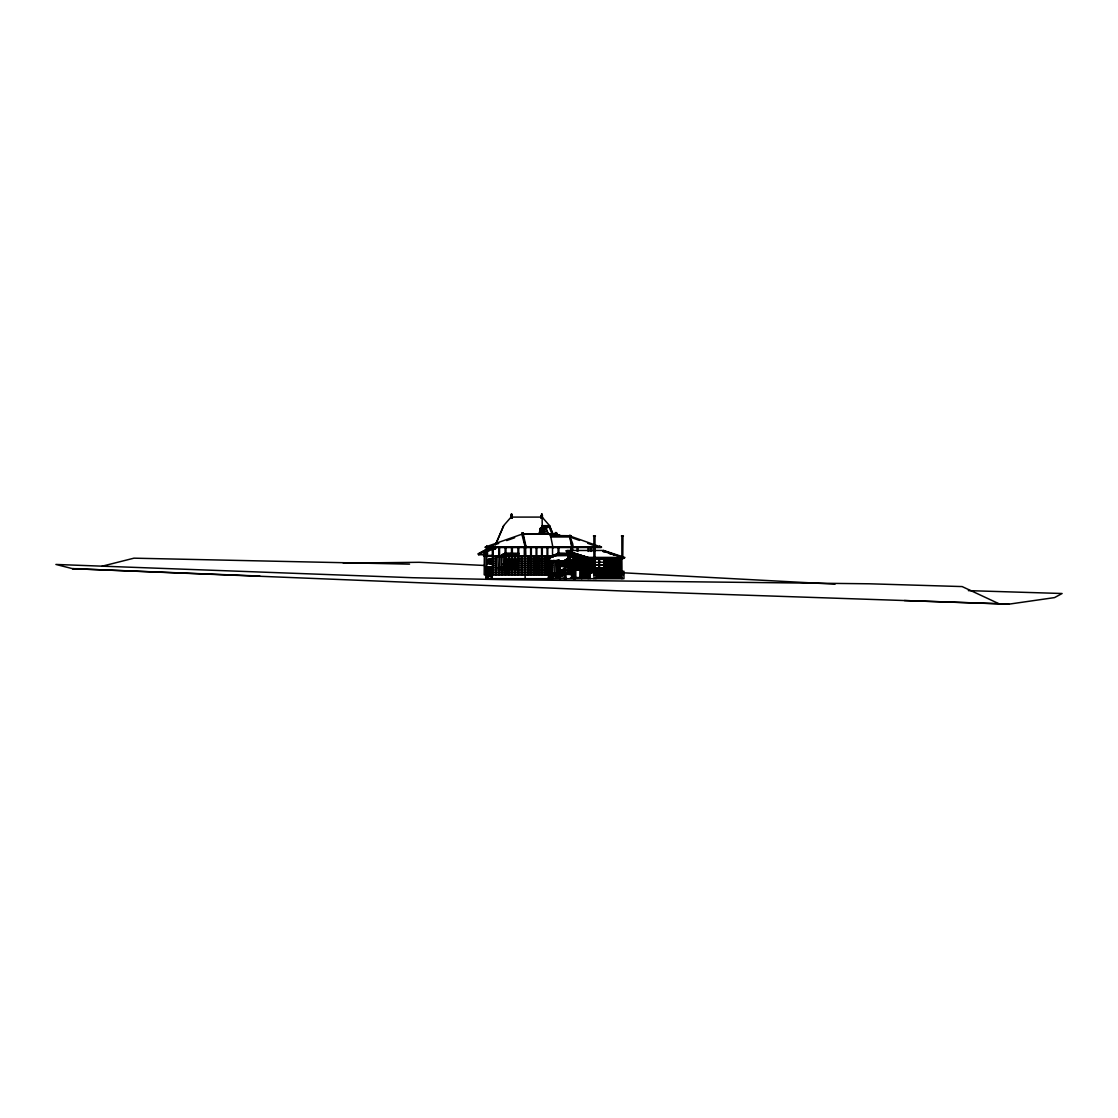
<?xml version="1.0" encoding="UTF-8"?>
<svg xmlns="http://www.w3.org/2000/svg" width="1118" height="1118" viewBox="0 0 1118 1118"><rect width="100%" height="100%" fill="white"/><g stroke="black" fill="none" stroke-linecap="round" stroke-linejoin="round"><path stroke-width="1.5" d="M505.238 568.517L505.238 567.678L505.238 574.582M505.699 567.259L505.699 556.429M517.9 547.051L518.011 574.582M548.058 560.887L548.393 559.964M548.491 577.768L548.058 560.23M549.217 560.887L549.343 578.691M549.329 577.768L549.329 560.286M550.056 577.768L550.056 559.964M555.898 532.531C558.93 533.733 553.592 535.187 555.981 532.517M557.616 577.768L557.616 559.964M559.126 563.668L557.686 563.793L558.399 562.745L557.183 560.887M558.343 577.768L558.343 563.458M558.469 577.768L558.469 559.964M559.182 577.768L559.182 560.286M564.464 577.768L564.464 560.286M575.169 577.768L575.169 560.286L565.373 560.23L565.177 578.691M566.029 577.768L566.029 559.964M573.604 577.768L573.674 559.964L573.66 560.887M574.442 559.964L574.456 578.691M522.092 533.076C524.468 533.566 521.212 534.041 523.28 533.957L526.005 546.646L524.971 546.548M556.54 534.097L555.73 532.867L556.149 535.27M522.525 534.306L523.098 533.16M555.995 533.719L555.227 534.111L560.929 535.913M561.194 535.843L555.66 533.887L522.791 533.887L485.17 547.079L601.498 547.079M526.298 546.478L525.264 546.94M572.416 551.398C573.981 548.589 570.208 544.969 572.472 546.87M560.733 573.268L560.537 573.129A1.803 1.174 -90 0 1 560.984 572.542M560.537 573.324L560.356 573.129A1.803 1.174 -90 0 1 560.803 572.542L561.082 572.472A2.362 1.537 -90 0 0 561.781 571.815M565.065 569.719L560.062 569.942M562.522 570.963L563.36 569.216M562.759 569.998L561.963 571.48A2.376 1.551 -90 0 1 561.026 572.5M525.628 547.918L525.572 546.548L525.865 556.009M553.019 547.918L550.643 535.983L569.817 535.983L601.47 547.205L485.408 547.275M572.192 547.918L572.57 546.269M511.569 516.278L511.541 513.847L510.716 517.927L512.296 517.927L511.541 513.847L511.443 517.927L511.932 517.089L512.296 517.927M541.755 516.278L541.727 513.847L542.468 517.927L540.902 517.927L541.727 513.847L541.741 517.927L541.266 517.089L540.902 517.927M599.863 546.325L599.528 547.163L599.863 546.115M524.831 546.94L525.809 547.079M571.298 546.604L571.703 551.398M541.741 516.558L541.629 517.927L542.104 517.089L511.08 517.089L503.603 525.67L495.512 544.536M572.43 547.205L572.807 546.45M521.91 534.097L522.623 532.881M570.571 536.71C567.385 534.795 572.696 535.746 570.739 536.388M571.731 547.135C569.789 537.451 569.803 536.291 569.831 535.41C572.206 535.76 568.154 537.073 570.404 536.402M521.715 533.16L523.378 533.146M555.073 533.146L555.394 533.845L555.618 532.881M567.189 551.258L588.194 558.161L588.375 557.463L566.015 550.811L588.347 557.686L624.906 557.463L603.594 550.461L567.078 550.461L567.078 552.655L568.81 552.655L568.81 551.398L566.309 550.978M555.506 534.222L555.828 533.482M569.956 536.109L569.328 535.732M555.66 534.865L555.325 534.152M571.759 546.115L572.36 546.171M551.09 577.545L551.495 577.88M525.111 546.73L521.785 533.915M478.364 553.871L478.616 554.738L490.495 548.519L492.842 549.749L493.22 548.617L495.595 548.617L493.108 548.882M556.093 534.055L555.311 533.705M577.349 561.026L570.725 556.289L577.601 561.11L570.865 555.408L552.781 555.408L545.989 560.915L580.535 561.152L580.424 577.95M524.747 546.548L525.153 578.691M572.29 547.345L571.396 546.464M556.177 534.097L556.429 533.16M561.977 571.675L562.522 570.208M562.172 571.675L562.703 570.208M565.345 566.56L568.769 566.421M495.609 544.648L503.673 525.851M510.716 517.927L511.08 517.089L511.443 517.927M538.778 533.719L542.23 525.67L542.104 517.089L549.581 525.67L552.879 533.677M539.421 533.999L542.677 526.41L542.468 527.333M570.641 536.291C567.455 535.256 574.666 543.851 572.57 547.093M563.486 569.286L562.941 569.789M522.972 533.831L556.401 534.152M525.516 547.261L522.791 533.887L522.805 534.921M550.042 574.582L549.986 562.745L551.188 560.887M549.986 562.745L549.287 563.793L551.873 560.887M565.261 565.96L566.463 559.964M565.261 563.793L567.175 560.887M567.846 560.887L565.96 563.793L565.261 562.745M570.222 536.486L569.495 536.654M485.939 577.768L485.939 553.843C490.788 552.04 478.504 551.551 492.339 548.742L492.451 574.582M487.588 553.759L487.406 552.11M552.739 576.916L551.244 577.713M526.326 546.604L526.103 546.325M562.647 569.314L561.781 571.48A2.376 1.551 -90 0 1 561.599 571.815A2.362 1.537 -90 0 1 560.901 572.472M499.718 556.708L499.313 574.582M551.509 560.887L549.399 564.716L552.907 560.887M550 563.668L552.11 560.887M549.399 564.716L552.306 560.887M562.033 560.887L558.525 564.716L560.635 560.887M558.525 564.716L561.432 560.887M552.697 573.967L553.326 560.286M569.747 536.444L570.487 536.85M517.117 566.029L517.466 565.708M485.939 552.18L486.945 552.026M486.665 552.18L485.939 552.082M552.474 577.251L551.621 577.713M572.835 546.828L572.109 546.59M546.059 561.11L552.781 555.66L570.865 555.408L564.283 561.515L570.725 556.289M552.627 556.54L552.935 555.66L546.478 561.515L580.34 561.571M564.143 561.11L570.865 555.66M484.919 574.75L490.606 574.107L491.417 577.768M486.665 574.75L487.476 574.107M504.861 566.029L505.378 566.351M508.061 566.029L508.997 566.029L508.145 566.029M511.764 565.708L511.681 565.708M514.867 565.708L514.965 565.708M569.887 535.522L569.803 536.71M493.22 548.617L490.383 547.135L478.113 553.941L490.495 547.527L490.495 548.519L492.605 548.519M487.951 551.412L491.78 549.413M504.637 556.708L497.077 556.401L505.755 555.115M497.105 556.624L498.991 555.926M515.705 555.115L518.528 555.674L501.549 554.794L504.973 553.41L518.892 553.41L515.538 555.366L501.842 554.961M501.577 555.003L505.112 553.648M501.898 555.366L503.366 555.325M505.839 555.688L504.092 556.624L505.839 555.926M501.549 554.794L515.454 554.794L518.892 553.41M515.538 555.366L518.738 554.081L515.342 554.081M567.287 555.003L554.5 554.794L557.938 553.41L569.09 553.41M554.528 555.003L558.078 554.081M552.627 557.211L552.697 556.009L550.894 556.722L552.53 556.303M568.573 554.919L554.5 554.794M485.436 547.54L601.232 547.54M485.981 547.918L498.74 543.404M506.706 540.567L514.685 537.744M483.759 555.66L486.092 554.626L483.493 555.66L485.128 555.66M484.346 555.688L485.827 555.087M525.544 546.59L524.915 546.856M102.045 566.225L133.964 558.175L409.551 564.143M522.399 534.32L523.098 534.18L522.218 534.306M904.336 600.548L1008.967 604.153L1054.553 597.599L1062.1 593.504L968.356 590.625M525.278 556.359L525.278 574.61M556.736 533.16L555.436 533.146M593.896 557.519L595 557.547L595 536.249L593.882 536.249L593.882 557.519L594.986 557.547M343.31 563.151L419.208 562.298L484.429 565.47M510.688 515.705L512.393 515.705M540.874 515.705L542.565 515.705M511.15 516.278L511.932 516.278M541.336 516.278L542.118 516.278M510.716 516.558L512.296 516.558M540.902 516.558L542.468 516.558M542.23 525.67L549.581 525.67M542.16 525.851L549.525 525.851M540.958 528.437A4.849 3.675 -90 0 0 542.775 527.738A1.411 1.076 -90 0 1 543.558 527.556L544.159 527.333M542.649 528.437A4.849 3.675 -90 0 0 544.466 527.738A1.411 1.076 -90 0 1 545.263 527.556L545.864 527.333M544.382 533.733L544.396 528.437A4.849 3.675 -90 0 0 546.171 527.738A1.411 1.076 -90 0 1 546.968 527.556L547.568 527.333M539.952 528.437L544.955 528.437A4.849 3.675 90 0 0 546.772 527.738A1.411 1.076 -90 0 1 547.568 527.556M540.315 528.996L544.033 528.996L544.033 533.37L543.893 528.996M540.497 529.275L541.923 529.485M543.711 529.485L542.286 529.275L542.286 533.09L543.711 533.09L543.711 529.275M544.256 529.499L546.52 529.499M540.497 529.918L541.923 529.918M542.286 529.918L543.711 529.918M540.497 530.225L541.923 530.225M542.286 530.225L543.711 530.225M541.923 530.547L540.497 530.547L540.315 533.37M542.286 530.547L543.711 530.547M540.497 530.924L541.923 530.924M542.286 530.924L543.711 530.924M544.256 531.316L547.303 531.316M540.497 531.399L541.923 531.399M542.286 531.399L543.711 531.399M540.497 531.819L541.923 531.819M542.286 531.819L543.711 531.819M540.497 532.238L541.923 532.238M542.286 532.238L543.711 532.238M540.497 532.671L541.923 532.671M542.286 532.671L543.711 532.671M540.497 533.09L541.923 533.09M544.256 533.146L548.086 533.146M522.302 533.426L523.154 533.426L523.154 535.27M539.826 533.37L544.522 533.733M555.311 533.426L556.149 533.426M593.42 535.969L595.461 535.969M621.384 535.969L623.425 535.969M492.842 549.749L495.498 548.952M603.482 550.685L624.473 558.161L588.194 558.161M518.892 553.648L504.973 553.41M569.104 553.648L557.938 553.41M478.616 554.738L485.366 554.738M485.827 554.863L487.462 554.863M503.17 555.674L517.005 554.78M486.791 555.408L492.339 555.408M502.345 556.009L492.186 556.331M552.697 556.009L505.112 556.009L505.112 547.051M485.939 556.191L486.665 556.191M552.53 556.079L555.786 556.079M486.791 556.331L496.071 556.331L496.071 574.582M497.077 556.401L504.637 556.345L504.637 567.678M552.697 556.331L505.546 556.009M506.119 556.708L518.039 556.708M570.334 556.75L573.66 557.03M553.186 557.03L551.621 556.666M573.772 557.03L569.16 557.211L569.16 559.964M588.152 578.691L588.166 557.756L587.984 558.958L586.251 558.958L586.251 557.435L622.768 557.7L621.929 557.435M492.912 558.161L495.833 558.161M518.486 558.161L521.701 558.161M521.938 558.161L524.999 558.161M525.278 558.189L530.84 558.161M531.106 558.161L533.607 558.161M533.817 558.161L536.319 558.161M536.584 558.161L539.086 558.161M539.295 558.161L541.797 558.161M542.062 558.161L544.564 558.161M544.773 558.161L547.275 558.161M547.54 558.161L550.042 558.161L550.042 556.331M594.371 558.972L604.614 558.972M621.035 558.958L622.768 558.958L622.964 536.249L621.846 536.249L621.874 558.958M506.119 559.293L518.039 559.293M506.119 559.475L518.039 559.475M594.469 559.349L599.094 559.349L598.955 567.958L594.469 567.958M492.912 559.978L495.833 559.978M518.486 559.978L521.701 559.978M521.938 559.978L524.999 559.978M525.278 560.006L530.84 559.978M531.106 559.978L533.607 559.978M533.817 559.978L536.319 559.978M536.584 559.978L539.086 559.978M539.295 559.978L541.797 559.978M542.062 559.978L544.564 559.978M544.773 559.978L547.275 559.978M565.554 559.964L575.267 559.964M545.989 560.915L580.745 560.873L580.633 577.95M492.912 561.809L495.833 561.809M518.486 561.809L521.701 561.809M521.938 561.809L524.999 561.809M525.278 561.837L530.84 561.809M531.106 561.809L533.607 561.809M533.817 561.809L536.319 561.809M536.584 561.809L539.086 561.809M539.295 561.809L541.797 561.809M542.062 561.809L544.564 561.809M544.773 561.809L547.275 561.809M547.54 561.809L550.042 561.809M550.252 561.809L552.53 561.809M559.671 561.725L565.261 561.725M568.824 561.725L566.868 561.725L566.994 565.96M573.548 561.935L569.439 562.214L573.66 562.214M594.469 562.312L599.094 562.312M599.472 562.116L604.097 562.312M573.674 562.745L574.372 562.745L573.171 560.887M492.912 563.626L495.833 563.626M518.486 563.626L521.701 563.626M521.938 563.626L524.999 563.626M525.278 563.668L530.84 563.626M531.106 563.626L533.607 563.626M533.817 563.626L536.319 563.626M536.584 563.626L539.086 563.626M539.295 563.626L541.797 563.626M542.062 563.626L544.564 563.626M544.773 563.626L547.275 563.626M547.54 563.626L550.042 563.626M550.252 563.626L552.53 563.626M559.671 563.71L563.514 563.71M562.424 560.887L564.534 563.668L568.824 563.71M571.55 560.887L574.261 564.716L570.753 560.887M487.504 563.891L491.668 563.891M518.333 563.975L503.072 563.975L518.333 564.394M559.671 563.891L563.514 563.891M565.121 563.891L568.824 563.891M571.787 560.887L574.372 563.793L572.458 560.887M506.119 564.199L518.039 564.199M575.728 564.129L580.34 564.129M575.728 564.408L580.34 564.408M561.627 560.887L565.135 564.716L562.228 560.887M594.469 564.995L599.094 564.995M599.472 564.995L604.097 564.995M594.469 565.177L599.094 565.177M599.472 565.177L604.097 565.177M492.912 565.456L495.833 565.456M518.486 565.456L521.701 565.456M521.938 565.456L524.999 565.456M525.278 565.484L530.84 565.456M531.106 565.456L533.607 565.456M533.817 565.456L536.319 565.456M536.584 565.456L539.086 565.456M539.295 565.456L541.797 565.456M542.062 565.456L544.564 565.456M544.773 565.456L547.275 565.456M547.54 565.456L550.042 565.456M550.252 565.456L552.53 565.456M503.827 565.61L506.817 565.61M510.004 565.61L507.041 565.61L507.041 566.449L510.004 566.449M510.241 565.61L513.204 565.61L513.12 566.449M513.428 565.61L516.404 565.61M518.221 565.61L516.614 565.61L516.712 566.449M559.671 565.96L568.824 565.96M559.671 566.239L567.916 566.239M503.827 566.449L506.817 566.449M510.241 566.449L513.204 566.449M513.428 566.449L516.404 566.449M516.614 566.449L518.221 566.449M486.05 566.952L492.605 566.952M518.039 566.98L512.002 566.98L512.03 556.429M575.728 566.826L580.34 566.826M499.578 567.217L504.05 567.217M575.728 567.106L580.34 567.106M486.05 567.273L492.605 567.273M492.912 567.273L495.833 567.273M518.137 567.259L505.546 567.259L505.378 574.582M518.486 567.273L521.701 567.273M521.938 567.273L524.999 567.273M525.278 567.315L530.84 567.273M531.106 567.273L533.607 567.273M533.817 567.273L536.319 567.273M536.584 567.273L539.086 567.273M539.295 567.273L541.797 567.273M542.062 567.273L544.564 567.273M544.773 567.273L547.275 567.273M547.54 567.273L550.042 567.273M550.252 567.273L552.53 567.273M497.929 567.678L502.22 567.678M518.333 567.678L503.352 567.678L503.002 556.708M518.165 568.321L503.421 568.978L503.435 563.975M594.371 568.321L605.006 568.321M518.333 568.517L503.729 568.517L505.266 570.823M486.526 569.104L489.432 569.104M489.684 569.104L492.605 569.104M492.912 569.104L495.833 569.104M496.071 569.104L498.991 569.104M499.313 569.104L502.22 569.104M502.471 569.104L505.378 569.104M505.699 569.104L508.606 569.104M508.858 569.104L511.778 569.104M512.086 569.104L515.007 569.104M515.244 569.104L518.165 569.104M518.486 569.104L521.701 569.104M521.938 569.104L524.999 569.104M525.278 569.132L530.84 569.104M531.106 569.104L533.607 569.104M533.817 569.104L536.319 569.104M536.584 569.104L539.086 569.104M539.295 569.104L541.797 569.104M542.062 569.104L544.564 569.104M544.773 569.104L547.275 569.104M547.54 569.104L550.042 569.104M550.252 569.104L552.53 569.104M575.728 569.663L580.34 569.663M565.373 569.719L568.769 569.956M559.671 570.152L567.916 570.152M580.284 570.082L575.49 570.082L575.616 561.152M505.266 570.362L504.302 568.517M518.053 570.362L517.089 568.517M559.671 570.334L567.916 570.334M562.731 570.473L564.073 570.599M486.526 570.921L489.432 570.921M489.684 570.921L492.605 570.921M492.912 570.921L495.833 570.921M496.071 570.921L498.991 570.921M499.313 570.921L502.22 570.921M502.471 570.921L508.606 570.921M508.858 570.921L511.778 570.921M512.086 570.921L515.007 570.921M515.244 570.921L521.701 570.921M521.938 570.921L524.999 570.921M525.278 570.963L530.84 570.921M531.106 570.921L533.607 570.921M533.817 570.921L536.319 570.921M536.584 570.921L539.086 570.921M539.295 570.921L541.797 570.921M542.062 570.921L544.564 570.921M544.773 570.921L547.275 570.921M547.54 570.921L550.042 570.921M550.252 570.921L552.53 570.921M595.908 571.284L591.729 571.284L591.729 572.961M621.315 571.284L623.956 571.284L623.956 578.691L491.221 578.691L492.283 577.768M562.885 571.731L564.324 571.815M486.526 572.751L489.432 572.751M489.684 572.751L492.605 572.751M492.912 572.751L495.833 572.751M496.071 572.751L498.991 572.751M499.313 572.751L502.22 572.751M502.471 572.751L505.378 572.751M505.699 572.751L508.606 572.751M508.858 572.751L511.778 572.751M512.086 572.751L515.007 572.751M515.244 572.751L518.165 572.751M518.486 572.751L521.701 572.751M521.938 572.751L524.999 572.751M525.278 572.779L530.84 572.751M531.106 572.751L533.607 572.751M533.817 572.751L536.319 572.751M536.584 572.751L539.086 572.751M539.295 572.751L541.797 572.751M542.062 572.751L544.564 572.751M544.773 572.751L547.275 572.751M547.54 572.751L550.042 572.751M550.252 572.751L552.53 572.751L552.53 574.904M592.065 572.961L590.066 572.961L590.066 578.691M620.616 572.961L622.027 572.961L622.027 571.284M567.916 573.282L559.671 573.282L559.671 561.543M594.133 573.143L595.391 573.143L595.391 574.987L594.133 574.987M553.186 573.324L557.351 573.324M558.916 573.562L569.034 573.562M570.837 573.925L551.621 573.967L551.621 562.116M570.837 574.065L555.758 573.967M486.05 574.582L552.697 574.582L552.851 577.433M563.095 574.904L484.192 574.75L484.318 555.688M552.851 575.323L558.078 575.323M559.643 575.323L563.039 575.323M492.367 576.525L487.406 576.525L487.406 578.691M562.969 576.846L550.475 576.846L550.475 578.691M575.728 577.545L580.284 577.545M575.365 577.768L573.408 577.768L573.408 578.691M570.334 577.95L590.136 577.95L590.346 557.756M595.321 577.95L622.055 577.95L621.874 557.7M551.384 578.607L552.585 578.607M490.718 578.691L485.743 578.691L485.743 577.768L487.714 577.768L487.714 578.691M81.949 568.741L72.53 568.671L55.9 564.45L412.598 577.713L503.435 579.683L869.385 583.792L962.123 586.573L998.975 603.734L1008.967 604.153M622.167 557.519L622.488 557.547M491.375 563.011A2.404 1.831 90 0 1 490.495 563.472L490.019 563.458A2.404 1.831 90 0 1 490.075 558.693L490.55 558.693A2.404 1.831 90 0 1 491.417 559.196M998.975 603.734L624.124 591.059L72.53 568.671L259.823 576.063M569.747 535.732L549.888 535.536L551.216 536.193L550.643 536.975L569.817 536.975L569.887 535.438M622.642 572.765L835.062 584.169M568.81 551.398L569.062 556.443M603.175 551.258L618.016 556.037M602.951 551.481L604.223 551.901M609.324 553.578L610.596 553.997M613.139 554.835L614.411 555.255M586.894 557.351L580.521 555.255L580.521 560.873M571.438 537.548L579.557 540.427M587.691 543.306L595.81 546.199M495.595 548.617L492.759 547.527M493.122 548.952L490.383 547.135M488.859 574.107L489.67 574.75M559.936 569.887L560.034 566.463L565.121 566.7M571.354 560.887L574.261 564.716M563.025 560.887L565.135 563.668L565.149 573.562M556.457 573.324L556.457 560.286L556.946 573.967M556.485 560.887L558.399 563.793M555.8 560.887L557.686 563.793M516.795 568.517L518.291 570.823M516.544 568.517L518.053 570.823M504.008 568.517L505.518 570.823M486.763 546.143L487.127 547.149M487.071 546.995L486.819 546.143M549.385 525.851L552.753 533.719M552.124 533.999L548.854 526.41L542.216 526.41L542.216 527.333M542.104 517.089L542.468 517.927M545.193 526.41L548.589 534.32M569.817 535.983L572.234 547.54M554.794 554.961L554.752 556.289M623.355 573.143L623.355 574.987M621.929 577.95L621.929 578.691M620.965 557.756L620.965 577.95M619.875 557.756L619.875 577.95M618.771 557.756L618.771 577.95M617.681 557.756L617.681 577.95M616.591 557.756L616.591 577.95M615.501 557.756L615.501 577.95M614.397 557.756L614.397 577.95M613.307 557.756L613.307 577.95M612.217 557.756L612.217 577.95M611.127 557.756L611.127 577.95M610.023 557.756L610.023 577.95M608.933 557.756L608.933 577.95M607.843 557.756L607.843 577.95M606.753 557.756L606.753 577.95M605.663 557.756L605.663 577.95M604.754 558.553L604.614 568.321M604.558 557.756L604.558 558.553M604.335 558.972L604.335 568.321M604.558 568.601L604.558 577.95M603.594 550.461L603.482 551.258M603.468 557.756L603.468 558.553M603.468 568.601L603.468 577.95M602.378 557.756L602.378 558.553M602.378 568.601L602.378 577.95M601.288 557.756L601.288 558.553M601.288 568.601L601.288 577.95M600.184 557.756L600.184 558.553M600.184 568.601L600.184 577.95M599.374 558.972L599.374 568.321M599.094 557.756L599.094 558.553M599.094 558.972L599.094 568.321M599.094 568.601L599.094 577.95M598.004 557.756L598.004 558.553M598.004 568.601L598.004 577.95M596.914 557.756L596.914 558.553M596.914 568.601L596.914 577.95M595.81 557.756L595.81 558.553M595.81 568.601L595.908 578.691M595.042 573.143L595.042 574.987M594.93 558.972L594.93 568.321M594.72 557.756L594.65 568.321M594.72 568.601L594.72 571.717M594.329 547.051L594.329 551.398M594.483 573.143L594.483 574.987M593.979 571.284L593.979 578.691M593.63 557.756L593.63 571.228M593.616 547.051L593.616 551.398M592.54 557.756L592.54 571.228M591.59 547.051L591.59 551.398M591.436 557.756L591.436 572.961M590.877 547.051L590.877 551.398M589.256 557.756L589.256 577.95M588.851 547.051L588.851 551.398M588.138 547.051L588.138 551.398M587.09 557.7L586.894 577.95M585.622 556.932L585.622 577.95M584.337 556.512L584.337 577.95M583.065 556.093L583.065 577.95M581.793 555.674L581.765 578.691M580.228 561.152L580.228 577.95M579.99 561.152L580.102 570.082M579.837 561.152L579.837 570.082M579.25 560.873L579.25 554.835L570.334 551.901L570.473 559.964M579.264 561.152L579.376 570.082M579.124 561.152L579.124 570.082M578.649 561.152L578.537 570.082M578.397 561.152L578.397 570.082M577.894 547.051L577.894 551.398M577.978 554.416L577.978 560.873M577.782 561.152L577.922 570.082M577.671 561.152L577.671 570.082M577.181 547.051L577.181 551.398M577.209 561.152L577.209 570.082L576.944 561.152M576.706 553.997L576.706 560.873M576.483 561.152L576.483 570.082M576.343 561.152L576.217 570.082M575.756 561.152L575.728 577.95M575.435 553.578L575.435 560.873M575.295 561.152L575.365 578.691M574.987 559.964L575.211 577.95M574.498 559.964L574.498 560.887M574.163 553.158L574.163 559.769M573.66 563.668L573.66 564.716M572.877 552.739L572.877 556.75M572.877 562.214L572.877 577.95M571.605 552.32L571.605 556.75M571.605 562.214L571.605 577.95M570.851 547.051L570.851 549.944M570.334 562.214L570.334 574.806M569.062 561.404L569.062 574.652M567.972 551.398L567.79 556.429M567.79 561.39L567.79 574.638M567.133 561.725L567.133 565.96M566.225 578.691L566.225 577.768L564.269 577.768L564.269 578.691M565.205 566.239L565.205 573.282M565.331 577.768L565.331 578.691M564.911 560.328L564.911 573.562M564.534 563.668L564.534 564.716M563.514 561.725L563.388 565.96M563.248 561.725L563.248 565.96M561.683 561.725L561.543 565.96M561.418 561.725L561.418 565.96M559.894 576.846L559.978 578.691M559.461 560.328L559.461 573.562M558.916 547.051L558.916 553.424M558.916 560.328L558.916 573.967M558.804 573.967L558.707 574.904M558.078 547.051L558.078 553.424M558.008 573.967L558.008 562.116L557.784 574.107M556.149 574.107L556.149 574.904M556.135 576.846L556.135 577.95M554.891 560.286L554.752 573.324M553.843 555.408L553.843 556.289M552.53 547.051L552.53 557.03M551.761 560.411L551.761 573.967M551.523 576.846L551.523 577.95M550.433 562.969L550.433 574.582M550.252 556.331L550.252 558.161M550.224 562.969L550.252 574.582M550.252 578.691L550.252 577.768L548.295 577.768L548.295 578.691M547.918 526.41L546.968 527.556M547.778 547.051L547.778 556.009M547.54 574.582L547.54 556.331L547.275 574.582M547.317 526.41L547.317 527.333M547.051 547.051L547.051 556.009M546.213 526.41L545.263 527.556M545.612 526.41L545.612 527.333M544.955 556.331L544.955 574.582M544.745 556.331L544.773 574.582M544.522 526.41L543.558 527.556M544.564 556.331L544.564 574.582M543.907 526.41L543.907 527.333M542.3 547.051L542.3 556.009M542.244 556.331L542.244 574.582M542.104 528.996L542.104 533.37M541.978 556.331L542.062 574.582M541.797 556.331L541.797 574.582M541.573 547.051L541.573 556.009M540.092 530.086L540.092 533.37M539.952 530.086L539.826 533.733M539.477 556.331L539.477 574.582M539.295 556.331L539.295 574.582M539.086 556.331L539.086 574.582M536.822 547.051L536.822 556.009M536.584 556.331L536.584 574.582M536.5 556.331L536.5 574.582M536.095 547.051L536.095 556.009M536.319 556.331L536.319 574.582M533.999 556.331L533.999 574.582M533.789 556.331L533.817 574.582M533.607 556.331L533.607 574.582M531.343 547.051L531.343 556.009M531.288 556.331L531.288 574.582M531.022 556.331L531.106 574.582M530.84 556.331L530.84 574.582M530.617 547.051L530.617 556.009M528.521 556.331L528.521 574.582M524.999 556.331L524.999 574.582M524.845 556.331L524.845 574.582M524.286 547.051L524.286 556.009M521.938 556.331L521.938 574.582M521.785 556.331L521.701 574.582L521.547 556.331M518.738 547.051L518.738 556.009M518.486 556.331L518.486 574.582M518.333 556.009L518.165 574.582M518.011 556.009L518.011 567.678M516.879 563.975L516.209 568.978L516.278 559.475M516.516 563.975L516.502 568.978M516.027 559.475L515.901 564.394M515.16 556.708L515.16 559.293M515.16 564.394L515.16 566.98M515.244 568.321L515.244 574.582M515.035 556.708L515.021 559.293M515.021 564.394L515.035 566.98M515.007 568.321L515.007 574.582M514.853 568.321L514.853 574.582M514.028 559.475L514.028 564.199M513.889 559.475L513.763 564.199M513.623 564.394L513.623 567.678M513.33 564.394L513.316 567.678M513.008 564.394L513.008 567.678M512.351 547.051L512.351 556.009M512.128 556.708L512.128 566.98M511.932 568.321L512.086 574.582M511.792 556.429L511.792 567.259M511.778 568.321L511.778 574.582M511.513 547.051L511.513 556.009M511.625 568.321L511.625 574.582M510.283 559.475L510.437 567.678M510.143 559.475L510.129 567.678M509.808 564.394L509.808 567.678M509.123 556.708L509.263 559.293M509.011 556.708L509.011 559.293M508.858 568.321L508.858 574.582M508.704 568.321L508.606 574.582M508.466 568.321L508.466 574.582M508.145 559.475L508.145 564.199M508.019 559.475L508.005 564.199M507.879 559.475L507.879 564.199M507.237 564.394L507.237 567.678M506.929 564.394L506.915 567.678M506.622 564.394L506.622 567.678M506.244 556.708L506.119 564.394M505.965 547.051L505.965 556.009M505.909 556.429L505.909 565.708M505.699 555.926L505.699 567.678M505.699 568.321L505.699 574.582M504.036 563.975L504.036 567.678M503.729 563.975L503.743 568.978M502.471 567.217L502.471 574.582M502.22 567.217L502.22 574.582M502.066 567.217L502.066 574.582M501.367 556.708L501.213 567.217M499.564 547.051L499.564 556.009M499.159 567.678L499.159 574.582M498.991 567.273L498.991 574.582M498.726 547.051L498.726 556.009M497.929 556.345L498.083 567.678M495.931 556.331L495.833 574.582L495.679 556.331M493.178 550.042L493.178 556.009M492.912 556.331L492.912 574.582M492.759 556.331L492.605 574.582M492.269 574.75L492.283 578.691M490.495 558.693L490.495 563.472M490.285 558.693L490.285 563.472M490.075 558.693L490.075 563.458M489.53 567.273L489.684 574.582M489.293 567.273L489.432 574.582M487.532 549.525L487.532 548.603L487.085 549.525M487.518 574.75L487.518 577.768M486.791 553.829L486.791 566.952M486.791 574.75L486.805 578.691M486.526 567.273L486.651 578.691M486.372 567.273L486.372 574.582M486.204 566.952L486.204 574.904M541.671 527.738A1.411 1.076 -90 0 1 542.468 527.556M540.791 528.241A4.849 3.675 90 0 1 540.483 528.353M545.864 527.556A1.411 1.076 -90 0 0 545.067 527.738A4.849 3.675 90 0 1 543.264 528.437M544.159 527.556A1.411 1.076 -90 0 0 543.376 527.738A4.849 3.675 90 0 1 541.559 528.437M560.733 573.227A1.523 0.992 -90 0 1 561.068 572.821L560.887 572.821A1.523 0.992 -90 0 0 560.551 573.227M483.842 552.683C484.485 556.485 486.288 550.308 483.842 552.683M528.311 556.331L528.143 574.61L528.339 556.331M604.894 558.553L594.51 558.553L594.399 568.601L605.006 568.601L604.894 558.553M604.097 559.349L599.472 559.349L599.472 567.958L604.097 567.958L604.097 559.349M489.824 558.693L489.349 558.693A2.404 1.831 -90 0 0 489.293 563.458L489.768 563.472A2.404 1.831 -90 0 0 489.824 558.693M569.873 559.964L569.873 557.211L569.761 559.964"/></g></svg>
